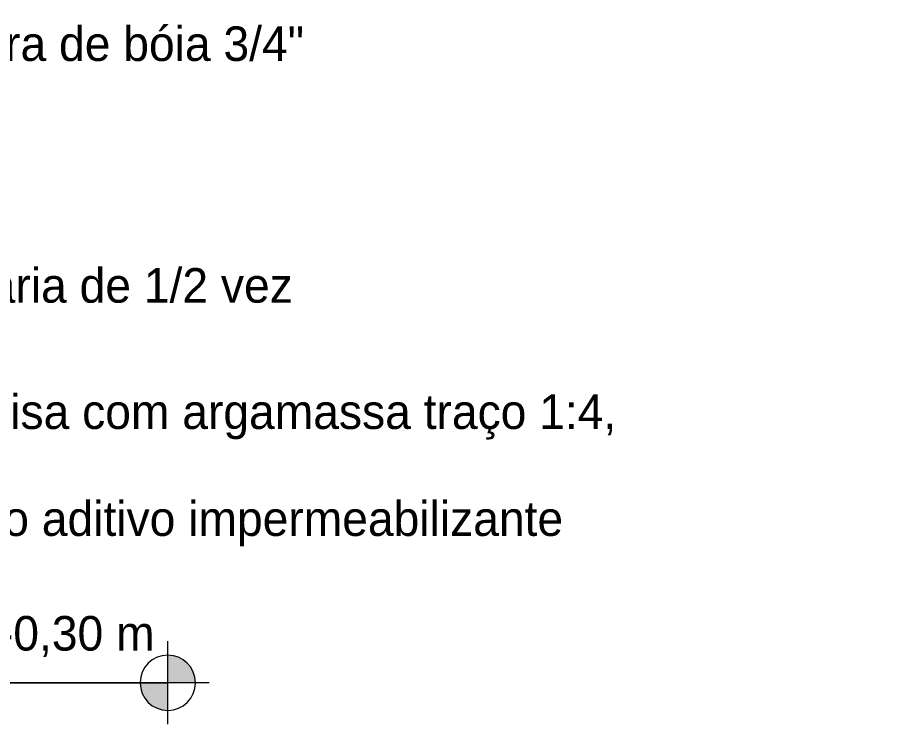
# Model space of a CAD drawing. Header units: metres. Extents: x 5 to 242, y -3 to 162.
# Drawn here: x 51.807 to 53.409, y -0.375 to 0.902 of the extents above; entities that cross this region are included whole.
import ezdxf

# ---------------------------------------------------------------- set-up
doc = ezdxf.new("R2010")
doc.units = ezdxf.units.M
doc.layers.add('G-ANNO-DIMS', color=7, linetype='Continuous', lineweight=5)
doc.layers.add('G-ANNO-TEXT', color=7, linetype='Continuous', lineweight=5)
doc.styles.add('Century Gothic_1', font='GOTHIC.TTF', dxfattribs={"height": 0.0625})

# ---------------------------------------------------------------- blocks, each defined once
blk = doc.blocks.new('Elevações de ponto - Padrão-77235-CC')
at = {"layer": 'G-ANNO-DIMS', "true_color": 0xff0000}
h = blk.add_hatch(color=1, dxfattribs=at)
edge = h.paths.add_edge_path()
edge.add_line((109.4638, 0.6), (109.4138, 0.6))
edge.add_arc((109.4638, 0.6), 0.05, 90, 180, ccw=False)
edge.add_line((109.4638, 0.65), (109.4638, 0.6))
h = blk.add_hatch(color=1, dxfattribs=at)
edge = h.paths.add_edge_path()
edge.add_line((109.4638, 0.6), (109.5138, 0.6))
edge.add_arc((109.4638, 0.6), 0.05, -90, 0, ccw=False)
edge.add_line((109.4638, 0.55), (109.4638, 0.6))
at = {"layer": 'G-ANNO-DIMS'}
for p, q in [((109.4638, 0.525), (109.4638, 0.675)), ((109.3888, 0.6), (109.8138, 0.6))]:
    blk.add_line(p, q, dxfattribs=at)
blk.add_circle((109.4638, 0.6), 0.05, dxfattribs=at)

msp = doc.modelspace()

# ---------------------------------------------------------------- linework, layer by layer
at = {"layer": 'G-ANNO-DIMS'}
msp.add_line((51.7052, -0.3), (52.0787, -0.3), dxfattribs=at)

# ---------------------------------------------------------------- block references
at = {"layer": 'G-ANNO-DIMS', "color": 1, "true_color": 0xff0000, "extrusion": (0, 0, -1)}
msp.add_blockref('Elevações de ponto - Padrão-77235-CC', (-161.5425, -0.9), dxfattribs=at)

# ---------------------------------------------------------------- texts
at = {"layer": 'G-ANNO-DIMS', "insert": (51.7715, -0.1793), "char_height": 0.0625, "width": 0.3563, "attachment_point": 1, "line_spacing_factor": 0.984502, "style": 'Century Gothic_1'}
msp.add_mtext('-0,30 m', dxfattribs=at)
at = {"layer": 'G-ANNO-TEXT', "char_height": 0.0625, "attachment_point": 1, "style": 'Century Gothic_1', "bg_fill": 3, "box_fill_scale": 1.25, "bg_fill_color": 256, "bg_fill_true_color": 13158600, "bg_fill_transparency": 0}
for s, insert, width in [('Torneira de bóia 3/4"', (51.5476, 0.8865), 1.066244), ('Alvenaria de 1/2 vez', (51.5476, 0.4496), 1.056223), ('Barra lisa com argamassa traço 1:4,', (51.5476, 0.2213), 1.845885), ('incluso aditivo impermeabilizante', (51.5675, 0.028), 1.731645)]:
    msp.add_mtext(s, dxfattribs=dict(at, insert=insert, width=width))

doc.saveas('drawing.dxf')
